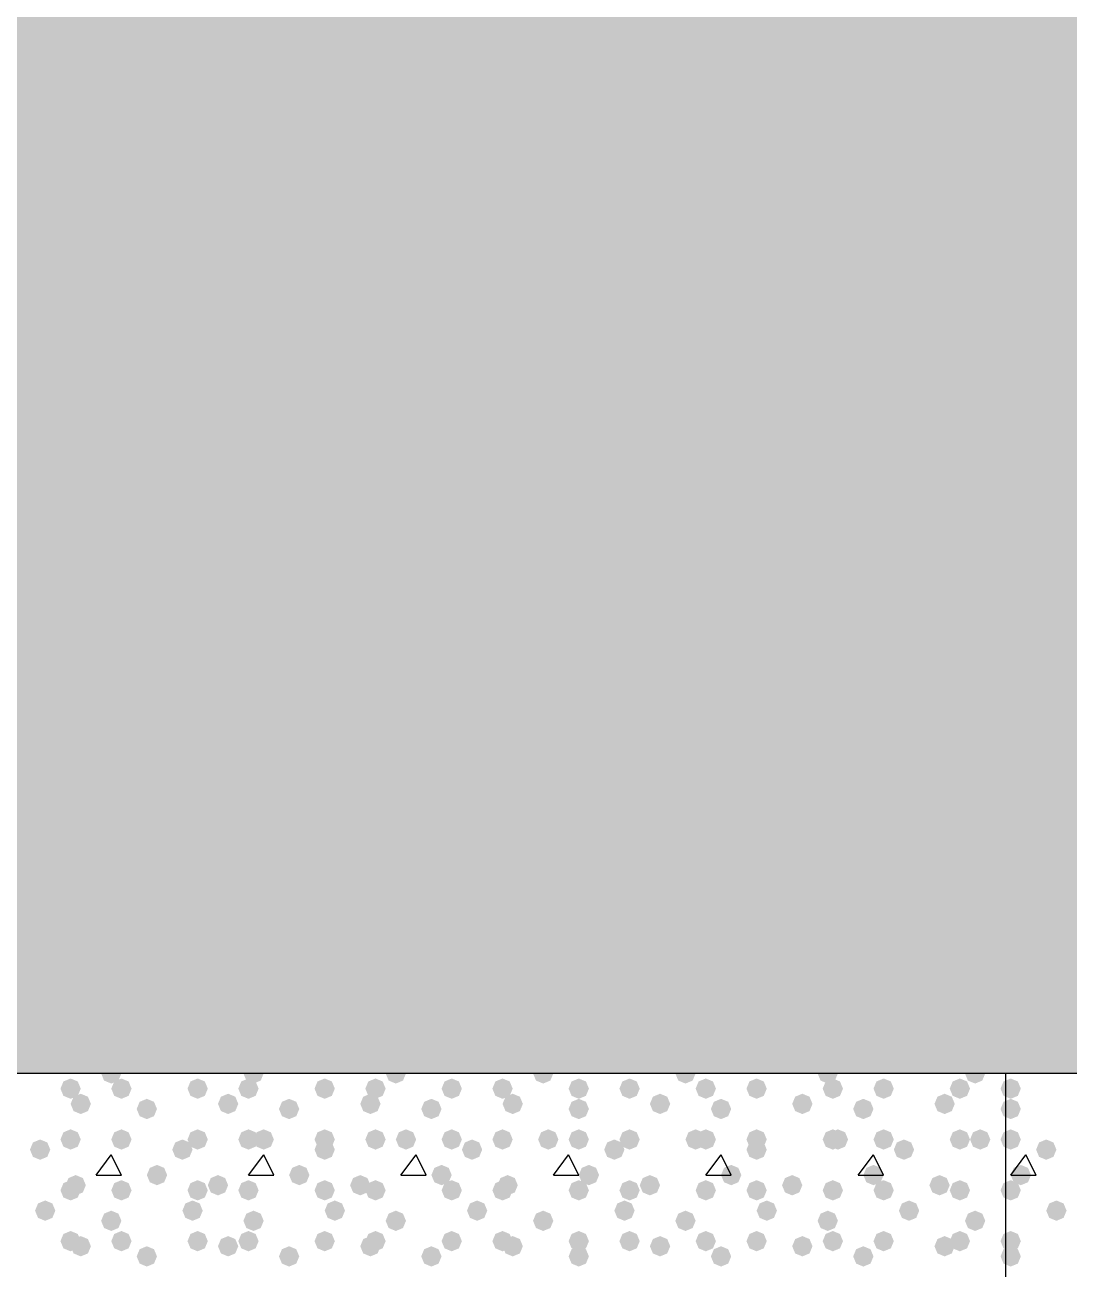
# Model space of a CAD drawing. Header units: millimetres. Extents: x 0 to 420, y 0 to 297.
# Drawn here: x 58.55 to 67.25, y 199.62 to 209.98 of the extents above; entities that cross this region are included whole.
import ezdxf

# ---------------------------------------------------------------- set-up
doc = ezdxf.new("R2010")
doc.units = ezdxf.units.MM
doc.layers.get('0').update_dxf_attribs({"linetype": 'CONTINUOUS'})

msp = doc.modelspace()

# ---------------------------------------------------------------- hatches: boundary and pattern name
at = {"true_color": 0x000008}
h = msp.add_hatch(color=0, dxfattribs=at)
h.paths.add_polyline_path([(193.844333, 220.345), (32.469667, 220.345), (193.844333, 201.252667)], flags=0)
h.paths.add_polyline_path([(32.469667, 220.345), (193.844333, 201.252667), (32.469667, 201.252667)], flags=0)
for points in [[(59.351333, 201.252667), (59.326462, 201.192871), (59.266667, 201.168), (59.206871, 201.192871), (59.182, 201.252667), (59.206871, 201.312462), (59.266667, 201.337333), (59.326462, 201.312463)], [(60.536667, 201.252667), (60.511796, 201.192871), (60.452, 201.168), (60.392204, 201.192871), (60.367333, 201.252667), (60.392204, 201.312462), (60.452, 201.337333), (60.511796, 201.312463)], [(61.722, 201.252667), (61.697129, 201.192871), (61.637333, 201.168), (61.577538, 201.192871), (61.552667, 201.252667), (61.577537, 201.312462), (61.637333, 201.337333), (61.697129, 201.312463)], [(62.949667, 201.252667), (62.924796, 201.192871), (62.865, 201.168), (62.805204, 201.192871), (62.780333, 201.252667), (62.805204, 201.312462), (62.865, 201.337333), (62.924796, 201.312463)], [(64.135, 201.252667), (64.110129, 201.192871), (64.050333, 201.168), (63.990538, 201.192871), (63.965667, 201.252667), (63.990537, 201.312462), (64.050333, 201.337333), (64.110129, 201.312463)], [(65.320333, 201.252667), (65.295463, 201.192871), (65.235667, 201.168), (65.175871, 201.192871), (65.151, 201.252667), (65.175871, 201.312462), (65.235667, 201.337333), (65.295462, 201.312463)], [(66.548, 201.252667), (66.523129, 201.192871), (66.463333, 201.168), (66.403537, 201.192871), (66.378667, 201.252667), (66.403537, 201.312462), (66.463333, 201.337333), (66.523129, 201.312463)], [(59.012667, 201.125667), (58.987796, 201.065871), (58.928, 201.041), (58.868204, 201.065871), (58.843333, 201.125667), (58.868204, 201.185462), (58.928, 201.210333), (58.987796, 201.185463)], [(59.436, 201.125667), (59.411129, 201.065871), (59.351333, 201.041), (59.291537, 201.065871), (59.266667, 201.125667), (59.291537, 201.185462), (59.351333, 201.210333), (59.411129, 201.185463)], [(60.071, 201.125667), (60.046129, 201.065871), (59.986333, 201.041), (59.926537, 201.065871), (59.901667, 201.125667), (59.926537, 201.185462), (59.986333, 201.210333), (60.046129, 201.185463)], [(60.494333, 201.125667), (60.469462, 201.065871), (60.409667, 201.041), (60.349871, 201.065871), (60.325, 201.125667), (60.349871, 201.185462), (60.409667, 201.210333), (60.469462, 201.185463)], [(61.129333, 201.125667), (61.104462, 201.065871), (61.044667, 201.041), (60.984871, 201.065871), (60.96, 201.125667), (60.984871, 201.185462), (61.044667, 201.210333), (61.104462, 201.185463)], [(61.552667, 201.125667), (61.527796, 201.065871), (61.468, 201.041), (61.408204, 201.065871), (61.383333, 201.125667), (61.408204, 201.185462), (61.468, 201.210333), (61.527796, 201.185463)], [(62.187667, 201.125667), (62.162796, 201.065871), (62.103, 201.041), (62.043204, 201.065871), (62.018333, 201.125667), (62.043204, 201.185462), (62.103, 201.210333), (62.162796, 201.185463)], [(62.611, 201.125667), (62.586129, 201.065871), (62.526333, 201.041), (62.466537, 201.065871), (62.441667, 201.125667), (62.466537, 201.185462), (62.526333, 201.210333), (62.586129, 201.185463)], [(63.246, 201.125667), (63.221129, 201.065871), (63.161333, 201.041), (63.101537, 201.065871), (63.076667, 201.125667), (63.101537, 201.185462), (63.161333, 201.210333), (63.221129, 201.185463)], [(63.669333, 201.125667), (63.644462, 201.065871), (63.584667, 201.041), (63.524871, 201.065871), (63.5, 201.125667), (63.524871, 201.185462), (63.584667, 201.210333), (63.644462, 201.185463)], [(64.304333, 201.125667), (64.279462, 201.065871), (64.219667, 201.041), (64.159871, 201.065871), (64.135, 201.125667), (64.159871, 201.185462), (64.219667, 201.210333), (64.279462, 201.185463)], [(64.727667, 201.125667), (64.702796, 201.065871), (64.643, 201.041), (64.583204, 201.065871), (64.558333, 201.125667), (64.583204, 201.185462), (64.643, 201.210333), (64.702796, 201.185463)], [(65.362667, 201.125667), (65.337796, 201.065871), (65.278, 201.041), (65.218204, 201.065871), (65.193333, 201.125667), (65.218204, 201.185462), (65.278, 201.210333), (65.337796, 201.185463)], [(65.786, 201.125667), (65.761129, 201.065871), (65.701333, 201.041), (65.641537, 201.065871), (65.616667, 201.125667), (65.641537, 201.185462), (65.701333, 201.210333), (65.761129, 201.185463)], [(66.421, 201.125667), (66.396129, 201.065871), (66.336333, 201.041), (66.276537, 201.065871), (66.251667, 201.125667), (66.276537, 201.185462), (66.336333, 201.210333), (66.396129, 201.185463)], [(59.097333, 200.998667), (59.072463, 200.938871), (59.012667, 200.914), (58.952871, 200.938871), (58.928, 200.998667), (58.952871, 201.058462), (59.012667, 201.083333), (59.072462, 201.058463)], [(59.647667, 200.956333), (59.622796, 200.896537), (59.563, 200.871667), (59.503204, 200.896537), (59.478333, 200.956333), (59.503204, 201.016129), (59.563, 201.041), (59.622796, 201.016129)], [(60.325, 200.998667), (60.300129, 200.938871), (60.240333, 200.914), (60.180538, 200.938871), (60.155667, 200.998667), (60.180537, 201.058462), (60.240333, 201.083333), (60.300129, 201.058463)], [(60.833, 200.956333), (60.808129, 200.896537), (60.748333, 200.871667), (60.688537, 200.896537), (60.663667, 200.956333), (60.688537, 201.016129), (60.748333, 201.041), (60.808129, 201.016129)], [(61.510333, 200.998667), (61.485463, 200.938871), (61.425667, 200.914), (61.365871, 200.938871), (61.341, 200.998667), (61.365871, 201.058462), (61.425667, 201.083333), (61.485462, 201.058463)], [(62.018333, 200.956333), (61.993463, 200.896537), (61.933667, 200.871667), (61.873871, 200.896537), (61.849, 200.956333), (61.873871, 201.016129), (61.933667, 201.041), (61.993462, 201.016129)], [(62.695667, 200.998667), (62.670796, 200.938871), (62.611, 200.914), (62.551204, 200.938871), (62.526333, 200.998667), (62.551204, 201.058462), (62.611, 201.083333), (62.670796, 201.058463)], [(63.246, 200.956333), (63.221129, 200.896537), (63.161333, 200.871667), (63.101537, 200.896537), (63.076667, 200.956333), (63.101537, 201.016129), (63.161333, 201.041), (63.221129, 201.016129)], [(63.923333, 200.998667), (63.898463, 200.938871), (63.838667, 200.914), (63.778871, 200.938871), (63.754, 200.998667), (63.778871, 201.058462), (63.838667, 201.083333), (63.898462, 201.058463)], [(64.431333, 200.956333), (64.406462, 200.896537), (64.346667, 200.871667), (64.286871, 200.896537), (64.262, 200.956333), (64.286871, 201.016129), (64.346667, 201.041), (64.406462, 201.016129)], [(65.108667, 200.998667), (65.083796, 200.938871), (65.024, 200.914), (64.964204, 200.938871), (64.939333, 200.998667), (64.964204, 201.058462), (65.024, 201.083333), (65.083796, 201.058463)], [(65.616667, 200.956333), (65.591796, 200.896537), (65.532, 200.871667), (65.472204, 200.896537), (65.447333, 200.956333), (65.472204, 201.016129), (65.532, 201.041), (65.591796, 201.016129)], [(66.294, 200.998667), (66.269129, 200.938871), (66.209333, 200.914), (66.149538, 200.938871), (66.124667, 200.998667), (66.149537, 201.058462), (66.209333, 201.083333), (66.269129, 201.058463)], [(58.758667, 200.617667), (58.733796, 200.557871), (58.674, 200.533), (58.614204, 200.557871), (58.589333, 200.617667), (58.614204, 200.677462), (58.674, 200.702333), (58.733796, 200.677463)], [(59.012667, 200.702333), (58.987796, 200.642537), (58.928, 200.617667), (58.868204, 200.642537), (58.843333, 200.702333), (58.868204, 200.762129), (58.928, 200.787), (58.987796, 200.762129)], [(59.436, 200.702333), (59.411129, 200.642537), (59.351333, 200.617667), (59.291537, 200.642537), (59.266667, 200.702333), (59.291537, 200.762129), (59.351333, 200.787), (59.411129, 200.762129)], [(59.436, 200.702333), (59.411129, 200.642537), (59.351333, 200.617667), (59.291537, 200.642537), (59.266667, 200.702333), (59.291537, 200.762129), (59.351333, 200.787), (59.411129, 200.762129)], [(59.944, 200.617667), (59.919129, 200.557871), (59.859333, 200.533), (59.799538, 200.557871), (59.774667, 200.617667), (59.799537, 200.677462), (59.859333, 200.702333), (59.919129, 200.677463)], [(60.071, 200.702333), (60.046129, 200.642537), (59.986333, 200.617667), (59.926537, 200.642537), (59.901667, 200.702333), (59.926537, 200.762129), (59.986333, 200.787), (60.046129, 200.762129)], [(60.494333, 200.702333), (60.469462, 200.642537), (60.409667, 200.617667), (60.349871, 200.642537), (60.325, 200.702333), (60.349871, 200.762129), (60.409667, 200.787), (60.469462, 200.762129)], [(60.621333, 200.702333), (60.596462, 200.642537), (60.536667, 200.617667), (60.476871, 200.642537), (60.452, 200.702333), (60.476871, 200.762129), (60.536667, 200.787), (60.596462, 200.762129)], [(61.129333, 200.702333), (61.104462, 200.642537), (61.044667, 200.617667), (60.984871, 200.642537), (60.96, 200.702333), (60.984871, 200.762129), (61.044667, 200.787), (61.104462, 200.762129)], [(61.129333, 200.617667), (61.104462, 200.557871), (61.044667, 200.533), (60.984871, 200.557871), (60.96, 200.617667), (60.984871, 200.677462), (61.044667, 200.702333), (61.104462, 200.677463)], [(61.552667, 200.702333), (61.527796, 200.642537), (61.468, 200.617667), (61.408204, 200.642537), (61.383333, 200.702333), (61.408204, 200.762129), (61.468, 200.787), (61.527796, 200.762129)], [(61.806667, 200.702333), (61.781796, 200.642537), (61.722, 200.617667), (61.662204, 200.642537), (61.637333, 200.702333), (61.662204, 200.762129), (61.722, 200.787), (61.781796, 200.762129)], [(62.187667, 200.702333), (62.162796, 200.642537), (62.103, 200.617667), (62.043204, 200.642537), (62.018333, 200.702333), (62.043204, 200.762129), (62.103, 200.787), (62.162796, 200.762129)], [(62.357, 200.617667), (62.332129, 200.557871), (62.272333, 200.533), (62.212538, 200.557871), (62.187667, 200.617667), (62.212537, 200.677462), (62.272333, 200.702333), (62.332129, 200.677463)], [(62.611, 200.702333), (62.586129, 200.642537), (62.526333, 200.617667), (62.466537, 200.642537), (62.441667, 200.702333), (62.466537, 200.762129), (62.526333, 200.787), (62.586129, 200.762129)], [(62.992, 200.702333), (62.967129, 200.642537), (62.907333, 200.617667), (62.847538, 200.642537), (62.822667, 200.702333), (62.847537, 200.762129), (62.907333, 200.787), (62.967129, 200.762129)], [(63.246, 200.702333), (63.221129, 200.642537), (63.161333, 200.617667), (63.101537, 200.642537), (63.076667, 200.702333), (63.101537, 200.762129), (63.161333, 200.787), (63.221129, 200.762129)], [(63.542333, 200.617667), (63.517463, 200.557871), (63.457667, 200.533), (63.397871, 200.557871), (63.373, 200.617667), (63.397871, 200.677462), (63.457667, 200.702333), (63.517462, 200.677463)], [(63.669333, 200.702333), (63.644462, 200.642537), (63.584667, 200.617667), (63.524871, 200.642537), (63.5, 200.702333), (63.524871, 200.762129), (63.584667, 200.787), (63.644462, 200.762129)], [(64.219667, 200.702333), (64.194796, 200.642537), (64.135, 200.617667), (64.075204, 200.642537), (64.050333, 200.702333), (64.075204, 200.762129), (64.135, 200.787), (64.194796, 200.762129)], [(64.304333, 200.702333), (64.279462, 200.642537), (64.219667, 200.617667), (64.159871, 200.642537), (64.135, 200.702333), (64.159871, 200.762129), (64.219667, 200.787), (64.279462, 200.762129)], [(64.727667, 200.702333), (64.702796, 200.642537), (64.643, 200.617667), (64.583204, 200.642537), (64.558333, 200.702333), (64.583204, 200.762129), (64.643, 200.787), (64.702796, 200.762129)], [(64.727667, 200.617667), (64.702796, 200.557871), (64.643, 200.533), (64.583204, 200.557871), (64.558333, 200.617667), (64.583204, 200.677462), (64.643, 200.702333), (64.702796, 200.677463)], [(65.362667, 200.702333), (65.337796, 200.642537), (65.278, 200.617667), (65.218204, 200.642537), (65.193333, 200.702333), (65.218204, 200.762129), (65.278, 200.787), (65.337796, 200.762129)], [(65.405, 200.702333), (65.380129, 200.642537), (65.320333, 200.617667), (65.260538, 200.642537), (65.235667, 200.702333), (65.260537, 200.762129), (65.320333, 200.787), (65.380129, 200.762129)], [(65.786, 200.702333), (65.761129, 200.642537), (65.701333, 200.617667), (65.641537, 200.642537), (65.616667, 200.702333), (65.641537, 200.762129), (65.701333, 200.787), (65.761129, 200.762129)], [(65.955333, 200.617667), (65.930463, 200.557871), (65.870667, 200.533), (65.810871, 200.557871), (65.786, 200.617667), (65.810871, 200.677462), (65.870667, 200.702333), (65.930462, 200.677463)], [(66.421, 200.702333), (66.396129, 200.642537), (66.336333, 200.617667), (66.276537, 200.642537), (66.251667, 200.702333), (66.276537, 200.762129), (66.336333, 200.787), (66.396129, 200.762129)], [(66.590333, 200.702333), (66.565463, 200.642537), (66.505667, 200.617667), (66.445871, 200.642537), (66.421, 200.702333), (66.445871, 200.762129), (66.505667, 200.787), (66.565462, 200.762129)], [(59.732333, 200.406), (59.707463, 200.346204), (59.647667, 200.321333), (59.587871, 200.346204), (59.563, 200.406), (59.587871, 200.465796), (59.647667, 200.490667), (59.707462, 200.465796)], [(60.917667, 200.406), (60.892796, 200.346204), (60.833, 200.321333), (60.773204, 200.346204), (60.748333, 200.406), (60.773204, 200.465796), (60.833, 200.490667), (60.892796, 200.465796)], [(62.103, 200.406), (62.078129, 200.346204), (62.018333, 200.321333), (61.958537, 200.346204), (61.933667, 200.406), (61.958537, 200.465796), (62.018333, 200.490667), (62.078129, 200.465796)], [(63.330667, 200.406), (63.305796, 200.346204), (63.246, 200.321333), (63.186204, 200.346204), (63.161333, 200.406), (63.186204, 200.465796), (63.246, 200.490667), (63.305796, 200.465796)], [(64.516, 200.406), (64.491129, 200.346204), (64.431333, 200.321333), (64.371537, 200.346204), (64.346667, 200.406), (64.371537, 200.465796), (64.431333, 200.490667), (64.491129, 200.465796)], [(65.701333, 200.406), (65.676463, 200.346204), (65.616667, 200.321333), (65.556871, 200.346204), (65.532, 200.406), (65.556871, 200.465796), (65.616667, 200.490667), (65.676462, 200.465796)], [(59.055, 200.321333), (59.030129, 200.261537), (58.970333, 200.236667), (58.910538, 200.261537), (58.885667, 200.321333), (58.910537, 200.381129), (58.970333, 200.406), (59.030129, 200.381129)], [(60.240333, 200.321333), (60.215463, 200.261537), (60.155667, 200.236667), (60.095871, 200.261537), (60.071, 200.321333), (60.095871, 200.381129), (60.155667, 200.406), (60.215462, 200.381129)], [(61.425667, 200.321333), (61.400796, 200.261537), (61.341, 200.236667), (61.281204, 200.261537), (61.256333, 200.321333), (61.281204, 200.381129), (61.341, 200.406), (61.400796, 200.381129)], [(62.653333, 200.321333), (62.628463, 200.261537), (62.568667, 200.236667), (62.508871, 200.261537), (62.484, 200.321333), (62.508871, 200.381129), (62.568667, 200.406), (62.628462, 200.381129)], [(63.838667, 200.321333), (63.813796, 200.261537), (63.754, 200.236667), (63.694204, 200.261537), (63.669333, 200.321333), (63.694204, 200.381129), (63.754, 200.406), (63.813796, 200.381129)], [(65.024, 200.321333), (64.999129, 200.261537), (64.939333, 200.236667), (64.879538, 200.261537), (64.854667, 200.321333), (64.879537, 200.381129), (64.939333, 200.406), (64.999129, 200.381129)], [(66.251667, 200.321333), (66.226796, 200.261537), (66.167, 200.236667), (66.107204, 200.261537), (66.082333, 200.321333), (66.107204, 200.381129), (66.167, 200.406), (66.226796, 200.381129)], [(59.012667, 200.279), (58.987796, 200.219204), (58.928, 200.194333), (58.868204, 200.219204), (58.843333, 200.279), (58.868204, 200.338796), (58.928, 200.363667), (58.987796, 200.338796)], [(59.436, 200.279), (59.411129, 200.219204), (59.351333, 200.194333), (59.291537, 200.219204), (59.266667, 200.279), (59.291537, 200.338796), (59.351333, 200.363667), (59.411129, 200.338796)], [(60.071, 200.279), (60.046129, 200.219204), (59.986333, 200.194333), (59.926537, 200.219204), (59.901667, 200.279), (59.926537, 200.338796), (59.986333, 200.363667), (60.046129, 200.338796)], [(60.494333, 200.279), (60.469462, 200.219204), (60.409667, 200.194333), (60.349871, 200.219204), (60.325, 200.279), (60.349871, 200.338796), (60.409667, 200.363667), (60.469462, 200.338796)], [(61.129333, 200.279), (61.104462, 200.219204), (61.044667, 200.194333), (60.984871, 200.219204), (60.96, 200.279), (60.984871, 200.338796), (61.044667, 200.363667), (61.104462, 200.338796)], [(61.552667, 200.279), (61.527796, 200.219204), (61.468, 200.194333), (61.408204, 200.219204), (61.383333, 200.279), (61.408204, 200.338796), (61.468, 200.363667), (61.527796, 200.338796)], [(62.187667, 200.279), (62.162796, 200.219204), (62.103, 200.194333), (62.043204, 200.219204), (62.018333, 200.279), (62.043204, 200.338796), (62.103, 200.363667), (62.162796, 200.338796)], [(62.611, 200.279), (62.586129, 200.219204), (62.526333, 200.194333), (62.466537, 200.219204), (62.441667, 200.279), (62.466537, 200.338796), (62.526333, 200.363667), (62.586129, 200.338796)], [(63.246, 200.279), (63.221129, 200.219204), (63.161333, 200.194333), (63.101537, 200.219204), (63.076667, 200.279), (63.101537, 200.338796), (63.161333, 200.363667), (63.221129, 200.338796)], [(63.669333, 200.279), (63.644462, 200.219204), (63.584667, 200.194333), (63.524871, 200.219204), (63.5, 200.279), (63.524871, 200.338796), (63.584667, 200.363667), (63.644462, 200.338796)], [(64.304333, 200.279), (64.279462, 200.219204), (64.219667, 200.194333), (64.159871, 200.219204), (64.135, 200.279), (64.159871, 200.338796), (64.219667, 200.363667), (64.279462, 200.338796)], [(64.727667, 200.279), (64.702796, 200.219204), (64.643, 200.194333), (64.583204, 200.219204), (64.558333, 200.279), (64.583204, 200.338796), (64.643, 200.363667), (64.702796, 200.338796)], [(65.362667, 200.279), (65.337796, 200.219204), (65.278, 200.194333), (65.218204, 200.219204), (65.193333, 200.279), (65.218204, 200.338796), (65.278, 200.363667), (65.337796, 200.338796)], [(65.786, 200.279), (65.761129, 200.219204), (65.701333, 200.194333), (65.641537, 200.219204), (65.616667, 200.279), (65.641537, 200.338796), (65.701333, 200.363667), (65.761129, 200.338796)], [(66.421, 200.279), (66.396129, 200.219204), (66.336333, 200.194333), (66.276537, 200.219204), (66.251667, 200.279), (66.276537, 200.338796), (66.336333, 200.363667), (66.396129, 200.338796)], [(58.801, 200.109667), (58.776129, 200.049871), (58.716333, 200.025), (58.656537, 200.049871), (58.631667, 200.109667), (58.656537, 200.169462), (58.716333, 200.194333), (58.776129, 200.169463)], [(60.028667, 200.109667), (60.003796, 200.049871), (59.944, 200.025), (59.884204, 200.049871), (59.859333, 200.109667), (59.884204, 200.169462), (59.944, 200.194333), (60.003796, 200.169463)], [(61.214, 200.109667), (61.189129, 200.049871), (61.129333, 200.025), (61.069538, 200.049871), (61.044667, 200.109667), (61.069537, 200.169462), (61.129333, 200.194333), (61.189129, 200.169463)], [(62.399333, 200.109667), (62.374462, 200.049871), (62.314667, 200.025), (62.254871, 200.049871), (62.23, 200.109667), (62.254871, 200.169462), (62.314667, 200.194333), (62.374462, 200.169463)], [(63.627, 200.109667), (63.602129, 200.049871), (63.542333, 200.025), (63.482538, 200.049871), (63.457667, 200.109667), (63.482537, 200.169462), (63.542333, 200.194333), (63.602129, 200.169463)], [(64.812333, 200.109667), (64.787463, 200.049871), (64.727667, 200.025), (64.667871, 200.049871), (64.643, 200.109667), (64.667871, 200.169462), (64.727667, 200.194333), (64.787462, 200.169463)], [(65.997667, 200.109667), (65.972796, 200.049871), (65.913, 200.025), (65.853204, 200.049871), (65.828333, 200.109667), (65.853204, 200.169462), (65.913, 200.194333), (65.972796, 200.169463)], [(59.351333, 200.025), (59.326462, 199.965204), (59.266667, 199.940333), (59.206871, 199.965204), (59.182, 200.025), (59.206871, 200.084796), (59.266667, 200.109667), (59.326462, 200.084796)], [(60.536667, 200.025), (60.511796, 199.965204), (60.452, 199.940333), (60.392204, 199.965204), (60.367333, 200.025), (60.392204, 200.084796), (60.452, 200.109667), (60.511796, 200.084796)], [(61.722, 200.025), (61.697129, 199.965204), (61.637333, 199.940333), (61.577538, 199.965204), (61.552667, 200.025), (61.577537, 200.084796), (61.637333, 200.109667), (61.697129, 200.084796)], [(62.949667, 200.025), (62.924796, 199.965204), (62.865, 199.940333), (62.805204, 199.965204), (62.780333, 200.025), (62.805204, 200.084796), (62.865, 200.109667), (62.924796, 200.084796)], [(64.135, 200.025), (64.110129, 199.965204), (64.050333, 199.940333), (63.990538, 199.965204), (63.965667, 200.025), (63.990537, 200.084796), (64.050333, 200.109667), (64.110129, 200.084796)], [(65.320333, 200.025), (65.295463, 199.965204), (65.235667, 199.940333), (65.175871, 199.965204), (65.151, 200.025), (65.175871, 200.084796), (65.235667, 200.109667), (65.295462, 200.084796)], [(66.548, 200.025), (66.523129, 199.965204), (66.463333, 199.940333), (66.403537, 199.965204), (66.378667, 200.025), (66.403537, 200.084796), (66.463333, 200.109667), (66.523129, 200.084796)], [(59.012667, 199.855667), (58.987796, 199.795871), (58.928, 199.771), (58.868204, 199.795871), (58.843333, 199.855667), (58.868204, 199.915462), (58.928, 199.940333), (58.987796, 199.915463)], [(59.097333, 199.813333), (59.072463, 199.753537), (59.012667, 199.728667), (58.952871, 199.753537), (58.928, 199.813333), (58.952871, 199.873129), (59.012667, 199.898), (59.072462, 199.873129)], [(59.436, 199.855667), (59.411129, 199.795871), (59.351333, 199.771), (59.291537, 199.795871), (59.266667, 199.855667), (59.291537, 199.915462), (59.351333, 199.940333), (59.411129, 199.915463)], [(60.071, 199.855667), (60.046129, 199.795871), (59.986333, 199.771), (59.926537, 199.795871), (59.901667, 199.855667), (59.926537, 199.915462), (59.986333, 199.940333), (60.046129, 199.915463)], [(60.325, 199.813333), (60.300129, 199.753537), (60.240333, 199.728667), (60.180538, 199.753537), (60.155667, 199.813333), (60.180537, 199.873129), (60.240333, 199.898), (60.300129, 199.873129)], [(60.494333, 199.855667), (60.469462, 199.795871), (60.409667, 199.771), (60.349871, 199.795871), (60.325, 199.855667), (60.349871, 199.915462), (60.409667, 199.940333), (60.469462, 199.915463)], [(61.129333, 199.855667), (61.104462, 199.795871), (61.044667, 199.771), (60.984871, 199.795871), (60.96, 199.855667), (60.984871, 199.915462), (61.044667, 199.940333), (61.104462, 199.915463)], [(61.510333, 199.813333), (61.485463, 199.753537), (61.425667, 199.728667), (61.365871, 199.753537), (61.341, 199.813333), (61.365871, 199.873129), (61.425667, 199.898), (61.485462, 199.873129)], [(61.552667, 199.855667), (61.527796, 199.795871), (61.468, 199.771), (61.408204, 199.795871), (61.383333, 199.855667), (61.408204, 199.915462), (61.468, 199.940333), (61.527796, 199.915463)], [(62.187667, 199.855667), (62.162796, 199.795871), (62.103, 199.771), (62.043204, 199.795871), (62.018333, 199.855667), (62.043204, 199.915462), (62.103, 199.940333), (62.162796, 199.915463)], [(62.611, 199.855667), (62.586129, 199.795871), (62.526333, 199.771), (62.466537, 199.795871), (62.441667, 199.855667), (62.466537, 199.915462), (62.526333, 199.940333), (62.586129, 199.915463)], [(62.695667, 199.813333), (62.670796, 199.753537), (62.611, 199.728667), (62.551204, 199.753537), (62.526333, 199.813333), (62.551204, 199.873129), (62.611, 199.898), (62.670796, 199.873129)], [(63.246, 199.855667), (63.221129, 199.795871), (63.161333, 199.771), (63.101537, 199.795871), (63.076667, 199.855667), (63.101537, 199.915462), (63.161333, 199.940333), (63.221129, 199.915463)], [(63.669333, 199.855667), (63.644462, 199.795871), (63.584667, 199.771), (63.524871, 199.795871), (63.5, 199.855667), (63.524871, 199.915462), (63.584667, 199.940333), (63.644462, 199.915463)], [(63.923333, 199.813333), (63.898463, 199.753537), (63.838667, 199.728667), (63.778871, 199.753537), (63.754, 199.813333), (63.778871, 199.873129), (63.838667, 199.898), (63.898462, 199.873129)], [(64.304333, 199.855667), (64.279462, 199.795871), (64.219667, 199.771), (64.159871, 199.795871), (64.135, 199.855667), (64.159871, 199.915462), (64.219667, 199.940333), (64.279462, 199.915463)], [(64.727667, 199.855667), (64.702796, 199.795871), (64.643, 199.771), (64.583204, 199.795871), (64.558333, 199.855667), (64.583204, 199.915462), (64.643, 199.940333), (64.702796, 199.915463)], [(65.108667, 199.813333), (65.083796, 199.753537), (65.024, 199.728667), (64.964204, 199.753537), (64.939333, 199.813333), (64.964204, 199.873129), (65.024, 199.898), (65.083796, 199.873129)], [(65.362667, 199.855667), (65.337796, 199.795871), (65.278, 199.771), (65.218204, 199.795871), (65.193333, 199.855667), (65.218204, 199.915462), (65.278, 199.940333), (65.337796, 199.915463)], [(65.786, 199.855667), (65.761129, 199.795871), (65.701333, 199.771), (65.641537, 199.795871), (65.616667, 199.855667), (65.641537, 199.915462), (65.701333, 199.940333), (65.761129, 199.915463)], [(66.294, 199.813333), (66.269129, 199.753537), (66.209333, 199.728667), (66.149538, 199.753537), (66.124667, 199.813333), (66.149537, 199.873129), (66.209333, 199.898), (66.269129, 199.873129)], [(66.421, 199.855667), (66.396129, 199.795871), (66.336333, 199.771), (66.276537, 199.795871), (66.251667, 199.855667), (66.276537, 199.915462), (66.336333, 199.940333), (66.396129, 199.915463)], [(59.647667, 199.728667), (59.622796, 199.668871), (59.563, 199.644), (59.503204, 199.668871), (59.478333, 199.728667), (59.503204, 199.788462), (59.563, 199.813333), (59.622796, 199.788463)], [(60.833, 199.728667), (60.808129, 199.668871), (60.748333, 199.644), (60.688537, 199.668871), (60.663667, 199.728667), (60.688537, 199.788462), (60.748333, 199.813333), (60.808129, 199.788463)], [(62.018333, 199.728667), (61.993463, 199.668871), (61.933667, 199.644), (61.873871, 199.668871), (61.849, 199.728667), (61.873871, 199.788462), (61.933667, 199.813333), (61.993462, 199.788463)], [(63.246, 199.728667), (63.221129, 199.668871), (63.161333, 199.644), (63.101537, 199.668871), (63.076667, 199.728667), (63.101537, 199.788462), (63.161333, 199.813333), (63.221129, 199.788463)], [(64.431333, 199.728667), (64.406462, 199.668871), (64.346667, 199.644), (64.286871, 199.668871), (64.262, 199.728667), (64.286871, 199.788462), (64.346667, 199.813333), (64.406462, 199.788463)], [(65.616667, 199.728667), (65.591796, 199.668871), (65.532, 199.644), (65.472204, 199.668871), (65.447333, 199.728667), (65.472204, 199.788462), (65.532, 199.813333), (65.591796, 199.788463)]]:
    msp.add_hatch(color=0, dxfattribs=at).paths.add_polyline_path(points, flags=0)
at = {"true_color": 0x000007}
for points in [[(66.844333, 201.125667), (66.819462, 201.065871), (66.759667, 201.041), (66.699871, 201.065871), (66.675, 201.125667), (66.699871, 201.185462), (66.759667, 201.210333), (66.819462, 201.185463)], [(66.844333, 200.956333), (66.819462, 200.896537), (66.759667, 200.871667), (66.699871, 200.896537), (66.675, 200.956333), (66.699871, 201.016129), (66.759667, 201.041), (66.819462, 201.016129)], [(66.844333, 200.702333), (66.819462, 200.642537), (66.759667, 200.617667), (66.699871, 200.642537), (66.675, 200.702333), (66.699871, 200.762129), (66.759667, 200.787), (66.819462, 200.762129)], [(67.140667, 200.617667), (67.115796, 200.557871), (67.056, 200.533), (66.996204, 200.557871), (66.971333, 200.617667), (66.996204, 200.677462), (67.056, 200.702333), (67.115796, 200.677463)], [(66.929, 200.406), (66.904129, 200.346204), (66.844333, 200.321333), (66.784538, 200.346204), (66.759667, 200.406), (66.784537, 200.465796), (66.844333, 200.490667), (66.904129, 200.465796)], [(66.844333, 200.279), (66.819462, 200.219204), (66.759667, 200.194333), (66.699871, 200.219204), (66.675, 200.279), (66.699871, 200.338796), (66.759667, 200.363667), (66.819462, 200.338796)], [(67.225333, 200.109667), (67.200463, 200.049871), (67.140667, 200.025), (67.080871, 200.049871), (67.056, 200.109667), (67.080871, 200.169462), (67.140667, 200.194333), (67.200462, 200.169463)], [(66.844333, 199.855667), (66.819462, 199.795871), (66.759667, 199.771), (66.699871, 199.795871), (66.675, 199.855667), (66.699871, 199.915462), (66.759667, 199.940333), (66.819462, 199.915463)], [(66.844333, 199.728667), (66.819462, 199.668871), (66.759667, 199.644), (66.699871, 199.668871), (66.675, 199.728667), (66.699871, 199.788462), (66.759667, 199.813333), (66.819462, 199.788463)]]:
    msp.add_hatch(color=0, dxfattribs=at).paths.add_polyline_path(points, flags=0)

# ---------------------------------------------------------------- linework, layer by layer
at = {"color": 0, "true_color": 0x000007}
for points in [[(31.369, 201.252667), (31.369, 177.927), (379.603, 177.927), (379.603, 201.252667), (217.17, 201.252667), (217.17, 222.461667), (193.844333, 222.461667), (193.844333, 201.252667)], [(31.369, 201.252667), (31.369, 177.927), (379.603, 177.927), (379.603, 201.252667), (217.17, 201.252667), (217.17, 222.461667), (193.844333, 222.461667), (193.844333, 201.252667)], [(66.717333, 201.252667), (66.717333, 199.136), (68.834, 199.136), (68.834, 201.252667)]]:
    msp.add_lwpolyline(points, close=True, dxfattribs=at)
at = {"color": 0, "true_color": 0x000008}
msp.add_lwpolyline([(32.469667, 220.345), (193.844333, 201.252667), (32.469667, 201.252667)], close=True, dxfattribs=at)
at = {"color": 0, "true_color": 0x000007}
for points in [[(66.717333, 201.252667), (47.625, 201.252667)], [(66.759667, 200.406), (66.886667, 200.575333)], [(66.971333, 200.406), (66.886667, 200.575333)], [(66.759667, 200.406), (66.971333, 200.406)]]:
    msp.add_lwpolyline(points, dxfattribs=at)
at = {"color": 0, "true_color": 0x000008}
for points in [[(59.139667, 200.406), (59.266667, 200.575333)], [(59.351333, 200.406), (59.266667, 200.575333)], [(60.409667, 200.406), (60.536667, 200.575333)], [(60.621333, 200.406), (60.536667, 200.575333)], [(61.679667, 200.406), (61.806667, 200.575333)], [(61.891333, 200.406), (61.806667, 200.575333)], [(62.949667, 200.406), (63.076667, 200.575333)], [(63.161333, 200.406), (63.076667, 200.575333)], [(64.219667, 200.406), (64.346667, 200.575333)], [(64.431333, 200.406), (64.346667, 200.575333)], [(65.489667, 200.406), (65.616667, 200.575333)], [(65.701333, 200.406), (65.616667, 200.575333)], [(59.139667, 200.406), (59.351333, 200.406)], [(60.409667, 200.406), (60.621333, 200.406)], [(61.679667, 200.406), (61.891333, 200.406)], [(62.949667, 200.406), (63.161333, 200.406)], [(64.219667, 200.406), (64.431333, 200.406)], [(65.489667, 200.406), (65.701333, 200.406)]]:
    msp.add_lwpolyline(points, dxfattribs=at)

doc.saveas('drawing.dxf')
